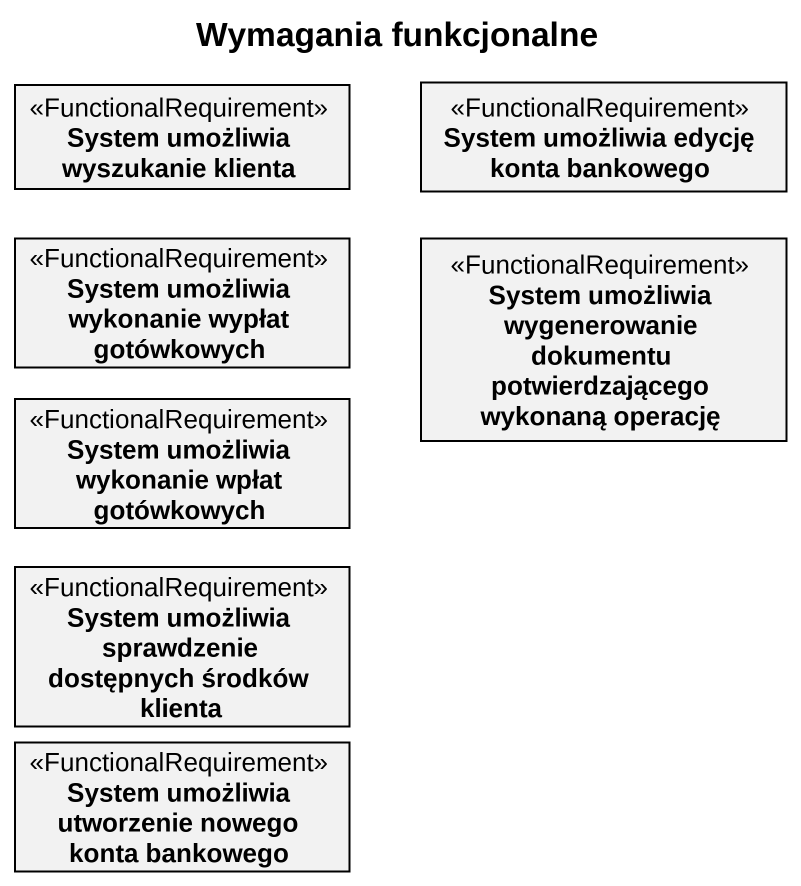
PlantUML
@startuml
title Wymagania funkcjonalne
hide circle
hide empty members
class "System umożliwia wyszukanie klienta" as System_umożliwia_wyszukanie <<FunctionalRequirement>>
class "System umożliwia edycję konta bankowego" as System_umożliwia_edycję <<FunctionalRequirement>>
class "System umożliwia wykonanie wypłat gotówkowych" as System_umożliwia_wykonanie <<FunctionalRequirement>>
class "System umożliwia wygenerowanie dokumentu potwierdzającego wykonaną operację" as System_umożliwia <<FunctionalRequirement>>
class "System umożliwia wykonanie wpłat gotówkowych" as System_umożliwia_wykonanie_2 <<FunctionalRequirement>>
class "System umożliwia sprawdzenie dostępnych środków klienta" as System_umożliwia_2 <<FunctionalRequirement>>
class "System umożliwia utworzenie nowego konta bankowego" as System_umożliwia_utworzenie <<FunctionalRequirement>>
@enduml
